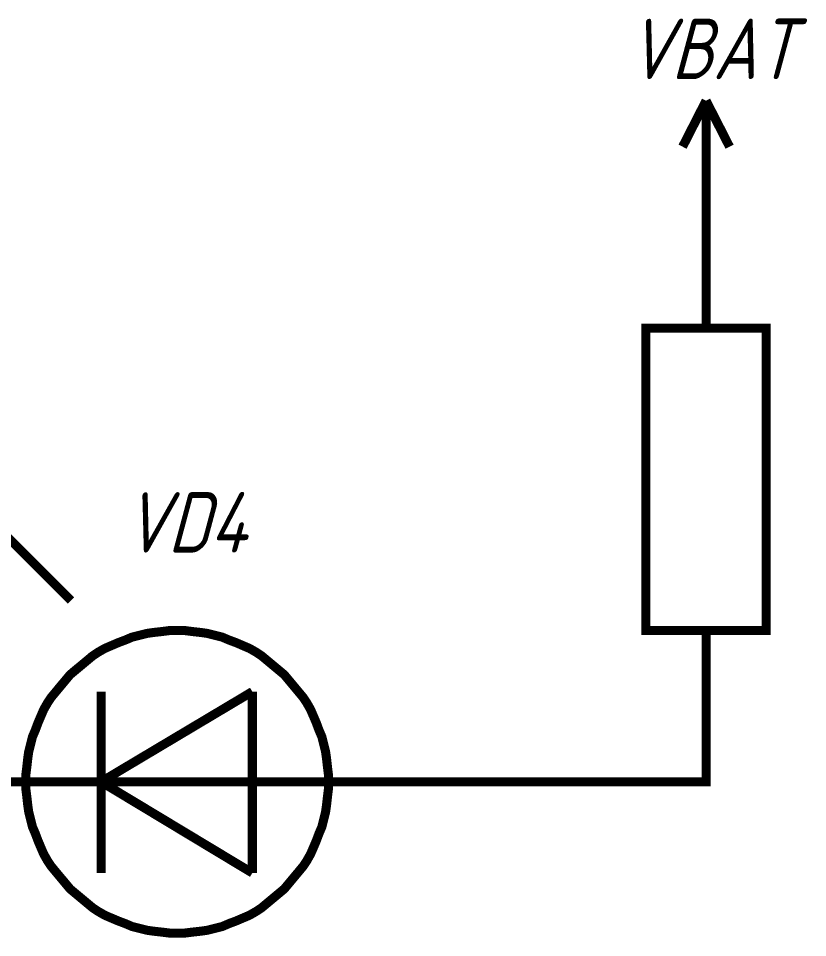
# Model space of a CAD drawing. Extents: x 260 to 1101, y 70 to 664.
# Drawn here: x 993.73 to 1019.82, y 489.13 to 519.53 of the extents above; entities that cross this region are included whole.
import ezdxf

# ---------------------------------------------------------------- set-up
doc = ezdxf.new("R2010")
doc.units = 0
doc.header["$MEASUREMENT"] = 0
doc.layers.add('Sheet', color=255, linetype='CONTINUOUS')
doc.styles.add('GOST type A0', font='', dxfattribs={"oblique": 15, "height": 3.5})
doc.styles.get('GOST type A0').set_extended_font_data('GOST type A')

msp = doc.modelspace()

# ---------------------------------------------------------------- linework, layer by layer
at = {"layer": 'Sheet', "const_width": 0.3}
for points in [[(1016.46, 516.809), (1015.684, 515.287)], [(1016.46, 516.809), (1017.236, 515.287)], [(1016.46, 514.293), (1016.46, 516.809)], [(1016.46, 511.776), (1016.46, 514.293)], [(1016.46, 509.291), (1016.46, 511.776)], [(995.466, 500.282), (990.466, 505.283)], [(993.975, 494.286), (993.975, 494.534), (994.006, 494.783), (994.037, 495.062), (994.068, 495.28), (994.131, 495.528), (994.193, 495.777), (994.286, 495.994), (994.379, 496.243), (994.472, 496.46), (994.565, 496.678), (994.69, 496.895), (994.814, 497.082), (994.969, 497.268), (995.124, 497.455), (995.28, 497.641), (995.435, 497.827), (995.621, 497.983), (995.808, 498.138), (995.994, 498.293), (996.18, 498.449), (996.367, 498.573), (996.584, 498.697), (996.801, 498.79), (997.019, 498.884), (997.267, 498.977), (997.485, 499.07), (997.733, 499.132), (997.982, 499.194), (998.199, 499.225), (998.478, 499.256), (998.727, 499.288), (998.975, 499.288)], [(998.975, 499.288), (998.727, 499.288), (998.478, 499.256), (998.199, 499.225), (997.982, 499.194), (997.733, 499.132), (997.485, 499.07), (997.267, 498.977), (997.019, 498.884), (996.801, 498.79), (996.584, 498.697), (996.367, 498.573), (996.18, 498.449), (995.994, 498.293), (995.808, 498.138), (995.621, 497.983), (995.435, 497.827), (995.28, 497.641), (995.124, 497.455), (994.969, 497.268), (994.814, 497.082), (994.69, 496.895), (994.565, 496.678), (994.472, 496.46), (994.379, 496.243), (994.286, 495.994), (994.193, 495.777), (994.131, 495.528), (994.068, 495.28), (994.037, 495.062), (994.006, 494.783), (993.975, 494.534), (993.975, 494.286)], [(998.975, 499.288), (999.224, 499.288), (999.472, 499.256), (999.752, 499.225), (999.969, 499.194), (1000.218, 499.132), (1000.466, 499.07), (1000.683, 498.977), (1000.932, 498.884), (1001.149, 498.79), (1001.367, 498.697), (1001.584, 498.573), (1001.77, 498.449), (1001.957, 498.293), (1002.143, 498.138), (1002.329, 497.983), (1002.516, 497.827), (1002.671, 497.641), (1002.826, 497.455), (1002.982, 497.268), (1003.137, 497.082), (1003.261, 496.895), (1003.385, 496.678), (1003.479, 496.46), (1003.572, 496.243), (1003.665, 495.994), (1003.758, 495.777), (1003.82, 495.528), (1003.882, 495.28), (1003.913, 495.062), (1003.944, 494.783), (1003.975, 494.534), (1003.975, 494.286)], [(1003.975, 494.286), (1003.975, 494.534), (1003.944, 494.783), (1003.913, 495.062), (1003.882, 495.28), (1003.82, 495.528), (1003.758, 495.777), (1003.665, 495.994), (1003.572, 496.243), (1003.479, 496.46), (1003.385, 496.678), (1003.261, 496.895), (1003.137, 497.082), (1002.982, 497.268), (1002.826, 497.455), (1002.671, 497.641), (1002.516, 497.827), (1002.329, 497.983), (1002.143, 498.138), (1001.957, 498.293), (1001.77, 498.449), (1001.584, 498.573), (1001.367, 498.697), (1001.149, 498.79), (1000.932, 498.884), (1000.683, 498.977), (1000.466, 499.07), (1000.218, 499.132), (999.969, 499.194), (999.752, 499.225), (999.472, 499.256), (999.224, 499.288), (998.975, 499.288)], [(1016.46, 499.288), (1016.46, 496.771)], [(996.46, 494.286), (1001.46, 497.268)], [(996.46, 497.268), (996.46, 491.272)], [(1001.46, 497.268), (1001.46, 491.272)], [(1006.46, 494.286), (1016.46, 494.286), (1016.46, 496.771)], [(993.975, 494.286), (991.46, 494.286)], [(1003.975, 494.286), (993.975, 494.286)], [(998.975, 489.284), (998.727, 489.284), (998.478, 489.315), (998.199, 489.346), (997.982, 489.377), (997.733, 489.439), (997.485, 489.501), (997.267, 489.595), (997.019, 489.688), (996.801, 489.781), (996.584, 489.874), (996.367, 489.999), (996.18, 490.123), (995.994, 490.278), (995.808, 490.433), (995.621, 490.589), (995.435, 490.744), (995.28, 490.931), (995.124, 491.117), (994.969, 491.303), (994.814, 491.49), (994.69, 491.676), (994.565, 491.894), (994.472, 492.111), (994.379, 492.329), (994.286, 492.577), (994.193, 492.795), (994.131, 493.043), (994.068, 493.292), (994.037, 493.509), (994.006, 493.789), (993.975, 494.037), (993.975, 494.286)], [(993.975, 494.286), (993.975, 494.037), (994.006, 493.789), (994.037, 493.509), (994.068, 493.292), (994.131, 493.043), (994.193, 492.795), (994.286, 492.577), (994.379, 492.329), (994.472, 492.111), (994.565, 491.894), (994.69, 491.676), (994.814, 491.49), (994.969, 491.303), (995.124, 491.117), (995.28, 490.931), (995.435, 490.744), (995.621, 490.589), (995.808, 490.433), (995.994, 490.278), (996.18, 490.123), (996.367, 489.999), (996.584, 489.874), (996.801, 489.781), (997.019, 489.688), (997.267, 489.595), (997.485, 489.501), (997.733, 489.439), (997.982, 489.377), (998.199, 489.346), (998.478, 489.315), (998.727, 489.284), (998.975, 489.284)], [(1001.46, 491.272), (996.46, 494.286)], [(1003.975, 494.286), (1003.975, 494.037), (1003.944, 493.789), (1003.913, 493.509), (1003.882, 493.292), (1003.82, 493.043), (1003.758, 492.795), (1003.665, 492.577), (1003.572, 492.329), (1003.479, 492.111), (1003.385, 491.894), (1003.261, 491.676), (1003.137, 491.49), (1002.982, 491.303), (1002.826, 491.117), (1002.671, 490.931), (1002.516, 490.744), (1002.329, 490.589), (1002.143, 490.433), (1001.957, 490.278), (1001.77, 490.123), (1001.584, 489.999), (1001.367, 489.874), (1001.149, 489.781), (1000.932, 489.688), (1000.683, 489.595), (1000.466, 489.501), (1000.218, 489.439), (999.969, 489.377), (999.752, 489.346), (999.472, 489.315), (999.224, 489.284), (998.975, 489.284)], [(998.975, 489.284), (999.224, 489.284), (999.472, 489.315), (999.752, 489.346), (999.969, 489.377), (1000.218, 489.439), (1000.466, 489.501), (1000.683, 489.595), (1000.932, 489.688), (1001.149, 489.781), (1001.367, 489.874), (1001.584, 489.999), (1001.77, 490.123), (1001.957, 490.278), (1002.143, 490.433), (1002.329, 490.589), (1002.516, 490.744), (1002.671, 490.931), (1002.826, 491.117), (1002.982, 491.303), (1003.137, 491.49), (1003.261, 491.676), (1003.385, 491.894), (1003.479, 492.111), (1003.572, 492.329), (1003.665, 492.577), (1003.758, 492.795), (1003.82, 493.043), (1003.882, 493.292), (1003.913, 493.509), (1003.944, 493.789), (1003.975, 494.037), (1003.975, 494.286)], [(1003.975, 494.286), (1003.975, 494.286), (1003.975, 494.286), (1003.975, 494.286), (1003.975, 494.286), (1003.975, 494.286), (1003.975, 494.286), (1003.975, 494.286), (1003.975, 494.286), (1003.975, 494.286), (1003.975, 494.286), (1003.975, 494.286), (1003.975, 494.286), (1003.975, 494.286), (1003.975, 494.286), (1003.975, 494.286), (1003.975, 494.286), (1003.975, 494.286), (1003.975, 494.286), (1003.975, 494.286), (1003.975, 494.286), (1003.975, 494.286), (1003.975, 494.286), (1003.975, 494.286), (1003.975, 494.286), (1003.975, 494.286), (1003.975, 494.286), (1003.975, 494.286), (1003.975, 494.286), (1003.975, 494.286), (1003.975, 494.286), (1003.975, 494.286), (1003.975, 494.286)], [(1003.975, 494.286), (1006.46, 494.286)]]:
    msp.add_lwpolyline(points, dxfattribs=at)
msp.add_lwpolyline([(1014.472, 509.291), (1018.448, 509.291), (1018.448, 499.288), (1014.472, 499.288), (1014.472, 509.291)], close=True, dxfattribs=at)

# ---------------------------------------------------------------- texts
at = {"layer": 'Sheet', "style": 'GOST type A0', "oblique": 15}
for s, p in [('VBAT', (1013.851, 517.524)), ('VD4', (997.205, 501.866))]:
    msp.add_text(s, height=2, dxfattribs=at).set_placement(p)

doc.saveas('drawing.dxf')
